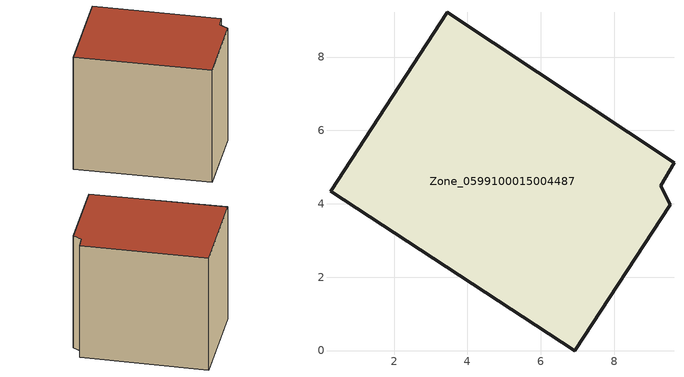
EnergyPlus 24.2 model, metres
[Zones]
Zone_0599100015004487
 floor ground (C_G): 9.63,5.12 9.27,4.49 9.53,3.98 6.92,0 0.27,4.34 3.46,9.21 z0.87
 wall outside (C_F): 3.46,9.21 0.27,4.34 6.92,0 9.53,3.98 9.27,4.49 9.63,5.12 3.46,9.21 z0.87:8.17
 roof outside (C_R): 9.27,4.49 9.63,5.12 3.46,9.21 0.27,4.34 6.92,0 9.53,3.98 z8.17
[BUILDING]
Pand.0599100015004487: North Axis=0; Terrain=City; Loads Convergence Tolerance Value=0.04; Temperature Convergence Tolerance Value=0.4; Solar Distribution=FullExterior; Maximum Number of Warmup Days=25; Minimum Number of Warmup Days=1
[Site:Location]
Rotterdam.The.Hague.AP_ZH_NLD Design_Conditions: Latitude=51.96; Longitude=4.45; Time Zone=1; Elevation=-4.5
[SITE:GROUNDTEMPERATURE:BUILDINGSURFACE]
18, 18, 18, 18, 18, 18, 18, 18, 18, 18, 18, 18
[MATERIAL] Thermal Absorptance=0.9; Solar Absorptance=0.7; Visible Absorptance=0.7
Name | Roughness | Thickness | Conductivity | Density | Specific Heat
G.TI.1965-1974 | MediumSmooth | 0.15 | 0.882353 | 540 | 1210
F.TI.1965-1974 | Rough | 0.3 | 0.697674 | 1920 | 840
R.TI.1965-1974 | MediumRough | 0.2 | 0.232558 | 1500 | 1000
[CONSTRUCTION]
C_G: G.TI.1965-1974
C_F: F.TI.1965-1974
C_R: R.TI.1965-1974
[ZONE]
Zone_0599100015004487: Type=1; Multiplier=1; Ceiling Height=Autocalculate; Volume=Autocalculate; Floor Area=autocalculate; Part of Total Floor Area=Yes
[ZONEINFILTRATION:DESIGNFLOWRATE]
Infil_Zone_0599100015004487: Zone or ZoneList or Space or SpaceList=Zone_0599100015004487; Schedule=AlwaysOn; Design Flow Rate Calculation Method=Flow/Area; Flow Rate per Floor Area=0.003; Constant Term Coefficient=1; Temperature Term Coefficient=0; Velocity Term Coefficient=0; Velocity Squared Term Coefficient=0
[HVACTEMPLATE:ZONE:IDEALLOADSAIRSYSTEM]
Zone_0599100015004487: Maximum Heating Supply Air Temperature=50; Minimum Cooling Supply Air Temperature=13; Maximum Heating Supply Air Humidity Ratio=0.0156; Minimum Cooling Supply Air Humidity Ratio=0.0077; Heating Limit=NoLimit; Cooling Limit=NoLimit; Dehumidification Control Type=ConstantSensibleHeatRatio; Cooling Sensible Heat Ratio=0.7; Dehumidification Setpoint=60; Humidification Control Type=None; Humidification Setpoint=30; Outdoor Air Method=None; Outdoor Air Flow Rate per Person=0.00944; Outdoor Air Flow Rate per Zone Floor Area=0; Outdoor Air Flow Rate per Zone=0; Demand Controlled Ventilation Type=None; Outdoor Air Economizer Type=NoEconomizer; Heat Recovery Type=None; Sensible Heat Recovery Effectiveness=0.7; Latent Heat Recovery Effectiveness=0.65
[ZONECONTROL:THERMOSTAT]
ThermostatControl_Zone_0599100015004487: Zone or ZoneList=Zone_0599100015004487; Control Type Schedule=DualSetpointControlType; Control 1=Thermostat_Zone_0599100015004487; Temperature Difference Between Cutout And Setpoint=0
[THERMOSTATSETPOINT:DUALSETPOINT]
Thermostat_Zone_0599100015004487: Heating Setpoint Temperature Schedule=HeatingSetpoint_Zone_0599100015004487; Cooling Setpoint Temperature Schedule=CoolingSetpoint_Zone_0599100015004487
[SCHEDULE:COMPACT]
HeatingSetpoint_Zone_0599100015004487: Through: 12/31, For: AllDays, Until: 24:00, 21
CoolingSetpoint_Zone_0599100015004487: Through: 12/31, For: AllDays, Until: 24:00, 24
DualSetpointControlType: Through: 12/31, For: AllDays, Until: 24:00, 4
AlwaysOn: Through: 12/31, For: AllDays, Until: 24:00, 1
